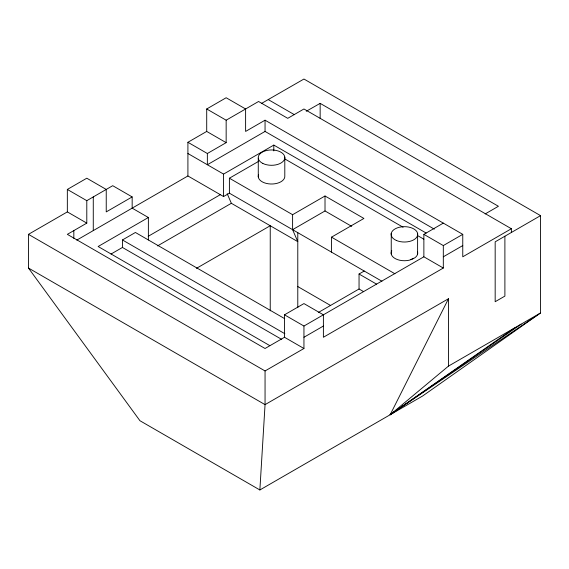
<?xml version="1.0" encoding="UTF-8"?>
<svg xmlns="http://www.w3.org/2000/svg" width="569" height="569" viewBox="0 0 569 569"><rect width="100%" height="100%" fill="white"/><g stroke="black" fill="none" stroke-linecap="round" stroke-linejoin="round"><path stroke-width="0.85" d="M259.869 489.966L265.054 404.637L265.054 370.952L28.45 234.35L28.45 268.035L139.946 420.726L259.869 489.966L422.575 396.031L540.55 312.943L540.55 215.637L303.946 79.034L261.562 103.409M28.45 268.035L265.054 404.637L448.5 298.718L390.163 414.744L540.55 312.943L448.5 366.087L390.163 414.744L391.237 413.329M514.618 327.915L390.163 414.744L521.104 324.174M28.45 234.35L67.341 211.896L67.341 189.441L86.794 178.211L106.239 189.441L106.239 211.896L132.164 196.924L132.164 208.154L148.374 217.507L148.374 239.962M206.711 108.978L226.156 120.201L226.156 142.655L206.711 131.432L206.711 108.978L226.156 97.747L245.609 108.978L245.609 131.432L265.054 120.201L462.761 234.35L462.761 256.804L511.382 228.738L511.382 232.479M67.341 189.441L86.794 200.665L112.719 185.693L132.164 196.924M381.934 281.25L229.399 193.183L223.567 196.547L187.912 175.963L187.912 142.286L206.711 131.432M226.156 120.201L245.609 108.978M245.758 108.885L258.568 101.488L287.743 118.331L303.946 108.978L511.382 228.738M86.794 200.665L86.794 223.119L67.341 234.35L265.054 348.498L284.5 337.268L303.946 348.498L303.946 326.037L284.5 314.813L284.5 337.268M187.912 142.286L207.358 153.509L226.156 142.655M76.815 240.104L187.912 175.963M434.296 229.143L265.054 131.432L207.358 164.74L207.358 153.509M148.374 217.507L98.131 246.512L269.756 345.596M187.912 153.509L223.567 174.093L273.803 145.088L426.181 233.062M281.747 339.423L122.442 247.451L122.442 239.962L135.408 232.479L284.706 318.676M229.399 193.183L229.399 178.211L258.49 161.418M111.047 254.03L122.442 247.451M148.203 236.32L220.324 194.676M157.535 245.9L231.348 203.289L297.786 241.647L292.601 229.67L292.601 214.698L229.399 178.211M196.433 268.355L270.239 225.744L270.239 310.838M292.601 214.698L325.013 195.992L363.911 218.446L331.499 237.159L331.499 252.124M292.601 229.67L325.013 210.957L351.706 226.37M284.5 314.813L303.946 303.583L323.391 314.813L323.391 337.268L443.315 268.035L443.315 245.573L423.869 234.35L423.869 256.804L443.315 268.035M423.869 234.35L443.315 223.119M318.299 312.516L359.046 288.988L359.046 274.023L364.231 271.029M485.158 213.937L498.416 206.277L320.155 103.359L306.264 111.268M303.946 326.037L423.869 256.804M443.315 245.573L462.761 234.35M303.946 337.268L323.391 326.037M443.315 256.804L462.761 245.573M265.054 370.952L303.946 348.498M540.55 215.637L495.172 241.832L495.172 301.712L504.895 296.1L504.895 236.22M410.711 259.749L413.741 258.44M268.298 99.618L294.393 114.689M284.578 158.794L403.094 227.223M417.717 235.666L423.877 239.215M331.499 237.159L394.929 273.774M359.046 274.023L376.586 284.144M359.046 288.988L363.619 291.634M297.786 286.556L330.582 305.489M122.442 239.962L284.827 333.711M67.341 211.896L86.794 223.119M227.195 193.709L231.348 203.289M448.5 298.718L448.5 366.087M417.603 233.347L417.603 254.066M391.244 233.347L391.244 254.066M325.013 195.992L325.013 210.957M320.155 103.359L320.155 118.473M297.786 232.664L297.786 307.694M284.799 157.101L284.799 175.814A13.293 7.674 0 0 1 270.702 184A13.293 7.674 0 0 1 258.49 174.868M273.803 145.088L273.803 150.913M265.054 120.201L265.054 131.432M258.276 158.154L258.276 176.867M223.567 174.093L223.567 196.547M93.273 196.924L93.273 230.609M73.828 230.609L73.828 238.383M417.603 252.06A13.293 7.674 0 0 1 414.965 257.736L409.509 260.154A13.293 7.674 0 0 1 395.441 258.717A13.293 7.674 0 0 1 391.749 250.751M262.8 163.41A13.293 7.674 0 0 0 284.578 159.107A13.293 7.674 0 0 0 267.224 150.365A13.293 7.674 0 0 0 262.8 163.41M396.33 240.438A13.293 7.674 0 0 0 417.603 235.353A13.293 7.674 0 0 0 399.338 227.259A13.293 7.674 0 0 0 396.33 240.438"/></g></svg>
